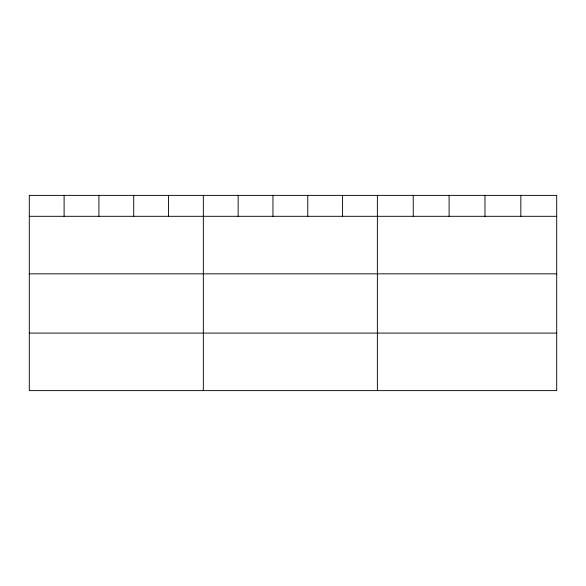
<?xml version="1.0" encoding="UTF-8"?>
<svg xmlns="http://www.w3.org/2000/svg" width="586" height="586" viewBox="0 0 586 586"><rect width="100%" height="100%" fill="white"/><g stroke="black" fill="none" stroke-linecap="round" stroke-linejoin="round"><path stroke-width="0.88" d="M556.7 216.307L556.7 390.62L29.3 390.62L29.3 195.38L556.7 195.38L556.7 216.307L29.3 216.307M29.3 273.83L556.7 273.83M29.3 333.097L556.7 333.097M520.837 195.38L520.837 216.307M484.974 195.38L484.974 216.307M449.11 195.38L449.11 216.307M413.247 195.38L413.247 216.307M377.384 195.38L377.384 390.62M342.576 195.38L342.576 216.307M307.767 195.38L307.767 216.307M272.959 195.38L272.959 216.307M238.15 195.38L238.15 216.307M203.342 195.38L203.342 390.62M168.534 195.38L168.534 216.307M133.725 195.38L133.725 216.307M98.917 195.38L98.917 216.307M64.108 195.38L64.108 216.307"/></g></svg>
